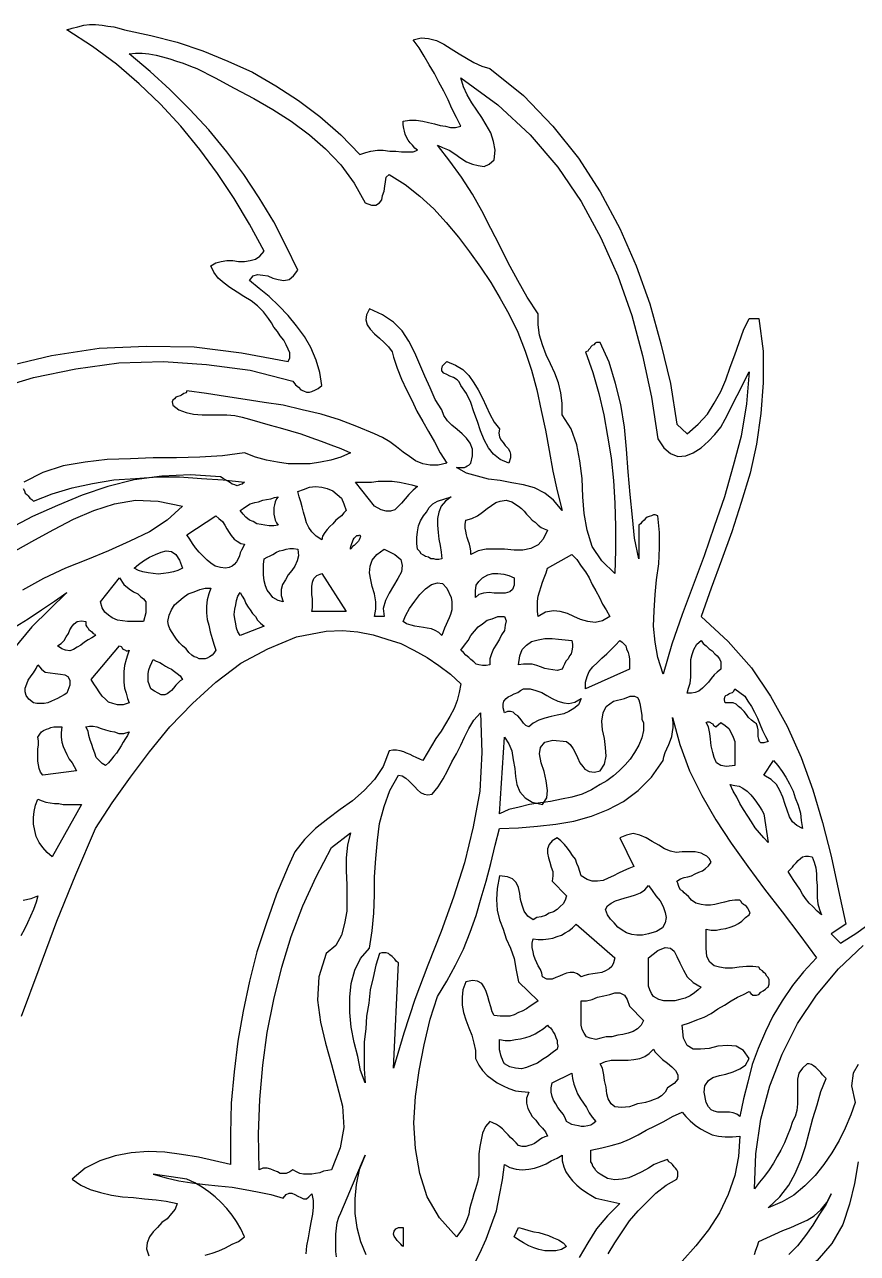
# Model space of a CAD drawing. Extents: x 0.03 to 6.97, y 0.03 to 8.18.
# Drawn here: x 2.935 to 4.075, y 6.497 to 8.178 of the extents above; entities that cross this region are included whole.
import ezdxf

# ---------------------------------------------------------------- set-up
doc = ezdxf.new("R2010")
doc.units = 0
doc.layers.add('1', color=7, linetype='Continuous')

msp = doc.modelspace()

# ---------------------------------------------------------------- linework, layer by layer
for points in [[(2.909, 7.71), (2.972, 7.725), (3.037, 7.735), (3.102, 7.738), (3.167, 7.737), (3.232, 7.729), (3.296, 7.717), (3.298, 7.722), (3.298, 7.729), (3.296, 7.734), (3.293, 7.74), (3.29, 7.746), (3.285, 7.752), (3.281, 7.758), (3.276, 7.764), (3.273, 7.77), (3.269, 7.776), (3.262, 7.785), (3.254, 7.793), (3.245, 7.8), (3.235, 7.806), (3.226, 7.812), (3.216, 7.818), (3.208, 7.824), (3.2, 7.831), (3.194, 7.839), (3.19, 7.848), (3.197, 7.852), (3.204, 7.854), (3.212, 7.855), (3.22, 7.855), (3.228, 7.854), (3.236, 7.854), (3.244, 7.855), (3.251, 7.857), (3.257, 7.861), (3.263, 7.868), (3.243, 7.905), (3.222, 7.94), (3.199, 7.974), (3.175, 8.007), (3.149, 8.039), (3.121, 8.069), (3.092, 8.097), (3.061, 8.124), (3.028, 8.148), (2.993, 8.171), (3, 8.173), (3.008, 8.175), (3.016, 8.177), (3.024, 8.178), (3.032, 8.178), (3.041, 8.177), (3.049, 8.176), (3.057, 8.175), (3.064, 8.173), (3.072, 8.171), (3.108, 8.163), (3.144, 8.154), (3.179, 8.142), (3.213, 8.128), (3.247, 8.113), (3.279, 8.094), (3.31, 8.074), (3.339, 8.052), (3.368, 8.027), (3.394, 8)], [(3.394, 8), (3.402, 8.003), (3.409, 8.005), (3.418, 8.006), (3.426, 8.006), (3.435, 8.005), (3.443, 8.005), (3.451, 8.004), (3.459, 8.004), (3.467, 8.004), (3.473, 8.006), (3.469, 8.009), (3.466, 8.013), (3.463, 8.016), (3.46, 8.02), (3.458, 8.024), (3.456, 8.028), (3.455, 8.032), (3.454, 8.036), (3.453, 8.041), (3.453, 8.046), (3.462, 8.047), (3.471, 8.047), (3.48, 8.046), (3.488, 8.044), (3.496, 8.042), (3.504, 8.04), (3.511, 8.039), (3.518, 8.037), (3.525, 8.037), (3.532, 8.039), (3.526, 8.051), (3.52, 8.063), (3.515, 8.075), (3.509, 8.087), (3.502, 8.099), (3.496, 8.111), (3.489, 8.123), (3.482, 8.135), (3.475, 8.146), (3.467, 8.157), (3.478, 8.16), (3.488, 8.159), (3.499, 8.156), (3.509, 8.151), (3.519, 8.145), (3.53, 8.138), (3.54, 8.132), (3.55, 8.126), (3.561, 8.121), (3.572, 8.118), (3.618, 8.081), (3.658, 8.039), (3.693, 7.995), (3.723, 7.949), (3.75, 7.899), (3.772, 7.848), (3.791, 7.796), (3.806, 7.741), (3.819, 7.687), (3.828, 7.631), (3.842, 7.618), (3.857, 7.631), (3.87, 7.645), (3.879, 7.66), (3.888, 7.676), (3.895, 7.692), (3.901, 7.709), (3.907, 7.726), (3.913, 7.743), (3.919, 7.76), (3.927, 7.776), (3.94, 7.776), (3.946, 7.731), (3.946, 7.688), (3.943, 7.646), (3.937, 7.604), (3.928, 7.564), (3.916, 7.524), (3.903, 7.484), (3.889, 7.445), (3.875, 7.407), (3.861, 7.368), (3.898, 7.334), (3.93, 7.298), (3.956, 7.259), (3.979, 7.218), (3.998, 7.175), (4.014, 7.131), (4.027, 7.086), (4.039, 7.04), (4.049, 6.993), (4.059, 6.947), (4.039, 6.934), (4.052, 6.921), (4.074, 6.935), (4.096, 6.951)], [(3.585, 7.625), (3.584, 7.619), (3.585, 7.614), (3.587, 7.61), (3.59, 7.606), (3.593, 7.602), (3.597, 7.598), (3.599, 7.594), (3.6, 7.59), (3.6, 7.585), (3.598, 7.578), (3.586, 7.583), (3.577, 7.59), (3.57, 7.599), (3.564, 7.61), (3.559, 7.622), (3.555, 7.635), (3.55, 7.648), (3.546, 7.661), (3.54, 7.673), (3.532, 7.684), (3.53, 7.689), (3.527, 7.692), (3.522, 7.695), (3.517, 7.697), (3.513, 7.699), (3.509, 7.701), (3.506, 7.704), (3.506, 7.707), (3.507, 7.711), (3.513, 7.717), (3.525, 7.712), (3.535, 7.706), (3.543, 7.698), (3.55, 7.688), (3.556, 7.678), (3.562, 7.667), (3.567, 7.656), (3.572, 7.645), (3.578, 7.634), (3.585, 7.625)], [(4.076, 6.622), (4.071, 6.592), (4.064, 6.564), (4.055, 6.536), (4.04, 6.51), (4.02, 6.487), (3.993, 6.467), (3.953, 6.434), (3.962, 6.428), (3.969, 6.426), (3.976, 6.426), (3.983, 6.429), (3.99, 6.433), (3.996, 6.437), (4.003, 6.442), (4.01, 6.445), (4.018, 6.447), (4.026, 6.447), (4.104, 6.491)], [(3.677, 6.506), (3.67, 6.502), (3.662, 6.5), (3.655, 6.5), (3.647, 6.5), (3.639, 6.502), (3.632, 6.504), (3.625, 6.507), (3.618, 6.511), (3.611, 6.515), (3.605, 6.519), (3.611, 6.532), (3.618, 6.53), (3.625, 6.528), (3.632, 6.526), (3.639, 6.525), (3.646, 6.523), (3.652, 6.521), (3.659, 6.518), (3.666, 6.515), (3.672, 6.511), (3.677, 6.506)]]:
    msp.add_lwpolyline(points)
at = {"layer": '1'}
for points in [[(2.891, 7.678), (2.947, 7.695), (3.005, 7.707), (3.064, 7.715), (3.125, 7.717), (3.184, 7.713), (3.244, 7.705), (3.302, 7.69), (3.306, 7.685), (3.31, 7.682), (3.313, 7.678), (3.317, 7.677), (3.321, 7.675), (3.325, 7.675), (3.328, 7.676), (3.333, 7.678), (3.337, 7.68), (3.342, 7.684), (3.339, 7.702), (3.334, 7.719), (3.327, 7.736), (3.318, 7.751), (3.307, 7.766), (3.296, 7.78), (3.283, 7.793), (3.27, 7.806), (3.256, 7.817), (3.243, 7.828), (3.248, 7.834), (3.254, 7.836), (3.261, 7.835), (3.268, 7.834), (3.275, 7.831), (3.282, 7.829), (3.29, 7.828), (3.297, 7.829), (3.303, 7.834), (3.309, 7.842), (3.293, 7.875), (3.276, 7.908), (3.256, 7.941), (3.235, 7.973), (3.212, 8.004), (3.187, 8.034), (3.161, 8.062), (3.134, 8.089), (3.107, 8.114), (3.078, 8.138), (3.087, 8.139), (3.096, 8.139), (3.105, 8.138), (3.115, 8.136), (3.124, 8.134), (3.134, 8.131), (3.143, 8.128), (3.152, 8.125), (3.162, 8.121), (3.171, 8.118), (3.196, 8.105), (3.222, 8.091), (3.249, 8.077), (3.275, 8.062), (3.3, 8.046), (3.325, 8.027), (3.347, 8.008), (3.368, 7.986), (3.386, 7.961), (3.401, 7.934)], [(3.802, 7.611), (3.81, 7.599), (3.819, 7.591), (3.829, 7.587), (3.84, 7.588), (3.85, 7.592), (3.861, 7.599), (3.871, 7.608), (3.88, 7.617), (3.888, 7.627), (3.894, 7.638), (3.927, 7.703), (3.923, 7.659), (3.916, 7.615), (3.905, 7.574), (3.893, 7.532), (3.879, 7.491), (3.865, 7.451), (3.85, 7.411), (3.835, 7.371), (3.821, 7.33), (3.809, 7.289), (3.802, 7.312), (3.798, 7.333), (3.796, 7.355), (3.797, 7.376), (3.798, 7.398), (3.8, 7.418), (3.803, 7.44), (3.804, 7.462), (3.804, 7.483), (3.802, 7.506), (3.798, 7.507), (3.796, 7.507), (3.793, 7.506), (3.79, 7.505), (3.787, 7.504), (3.785, 7.502), (3.783, 7.5), (3.78, 7.497), (3.778, 7.495), (3.776, 7.493), (3.776, 7.447), (3.77, 7.475), (3.767, 7.504), (3.764, 7.535), (3.761, 7.566), (3.759, 7.597), (3.756, 7.627), (3.751, 7.658), (3.744, 7.687), (3.735, 7.716), (3.723, 7.743), (3.72, 7.743), (3.718, 7.743), (3.716, 7.742), (3.714, 7.74), (3.712, 7.739), (3.71, 7.737), (3.709, 7.735), (3.707, 7.733), (3.706, 7.731), (3.703, 7.73), (3.713, 7.702), (3.721, 7.673), (3.728, 7.644), (3.733, 7.615), (3.738, 7.585), (3.741, 7.554), (3.743, 7.523), (3.744, 7.491), (3.744, 7.459), (3.743, 7.427), (3.725, 7.444), (3.712, 7.464), (3.705, 7.486), (3.701, 7.509), (3.699, 7.532), (3.698, 7.557), (3.695, 7.581), (3.691, 7.603), (3.683, 7.625), (3.671, 7.644), (3.671, 7.66), (3.669, 7.674), (3.666, 7.688), (3.661, 7.701), (3.655, 7.714), (3.649, 7.726), (3.644, 7.74), (3.64, 7.753), (3.638, 7.767), (3.638, 7.782), (3.623, 7.805), (3.61, 7.828), (3.597, 7.852), (3.585, 7.876), (3.573, 7.899), (3.561, 7.923), (3.548, 7.946), (3.533, 7.969), (3.517, 7.991), (3.5, 8.013), (3.507, 8.01), (3.516, 8.006), (3.524, 8.001), (3.532, 7.995), (3.54, 7.99), (3.548, 7.987), (3.556, 7.985), (3.564, 7.984), (3.571, 7.987), (3.578, 7.993), (3.579, 8.006), (3.577, 8.018), (3.573, 8.03), (3.567, 8.041), (3.561, 8.051), (3.554, 8.061), (3.547, 8.071), (3.541, 8.082), (3.536, 8.093), (3.532, 8.105), (3.583, 8.068), (3.627, 8.027), (3.665, 7.983), (3.697, 7.936), (3.724, 7.886), (3.747, 7.834), (3.766, 7.78), (3.781, 7.725), (3.793, 7.668), (3.802, 7.611)], [(3.401, 7.934), (3.41, 7.931), (3.416, 7.931), (3.421, 7.934), (3.424, 7.938), (3.425, 7.944), (3.427, 7.95), (3.428, 7.957), (3.429, 7.963), (3.43, 7.969), (3.434, 7.973), (3.456, 7.959), (3.476, 7.943), (3.495, 7.926), (3.512, 7.907), (3.529, 7.887), (3.544, 7.867), (3.559, 7.846), (3.573, 7.825), (3.586, 7.803), (3.598, 7.782), (3.61, 7.757), (3.62, 7.731), (3.629, 7.705), (3.636, 7.678), (3.642, 7.65), (3.648, 7.623), (3.653, 7.595), (3.658, 7.567), (3.664, 7.54), (3.671, 7.513), (3.659, 7.527), (3.647, 7.537), (3.633, 7.544), (3.618, 7.548), (3.602, 7.551), (3.586, 7.554), (3.57, 7.556), (3.555, 7.56), (3.54, 7.564), (3.526, 7.572), (3.529, 7.572), (3.532, 7.572), (3.534, 7.572), (3.537, 7.572), (3.539, 7.573), (3.541, 7.574), (3.543, 7.575), (3.544, 7.576), (3.546, 7.578), (3.548, 7.588), (3.548, 7.597), (3.545, 7.605), (3.54, 7.612), (3.534, 7.618), (3.527, 7.624), (3.52, 7.63), (3.514, 7.636), (3.509, 7.643), (3.506, 7.651), (3.497, 7.665), (3.49, 7.681), (3.483, 7.697), (3.476, 7.713), (3.469, 7.729), (3.461, 7.745), (3.452, 7.759), (3.44, 7.771), (3.425, 7.781), (3.407, 7.789), (3.403, 7.781), (3.402, 7.774), (3.404, 7.767), (3.408, 7.761), (3.414, 7.755), (3.421, 7.749), (3.427, 7.743), (3.433, 7.737), (3.438, 7.73), (3.44, 7.723), (3.445, 7.708), (3.451, 7.693), (3.458, 7.678), (3.465, 7.664), (3.472, 7.649), (3.48, 7.635), (3.488, 7.621), (3.496, 7.607), (3.504, 7.592), (3.513, 7.578), (3.501, 7.575), (3.49, 7.575), (3.48, 7.577), (3.47, 7.581), (3.462, 7.587), (3.453, 7.593), (3.444, 7.6), (3.435, 7.607), (3.425, 7.613), (3.414, 7.618), (3.39, 7.628), (3.366, 7.637), (3.341, 7.645), (3.315, 7.651), (3.289, 7.657), (3.263, 7.661), (3.237, 7.665), (3.21, 7.669), (3.184, 7.673), (3.157, 7.677), (3.156, 7.674), (3.153, 7.673), (3.15, 7.671), (3.148, 7.67), (3.145, 7.669), (3.142, 7.668), (3.14, 7.666), (3.138, 7.664), (3.137, 7.662), (3.138, 7.657), (3.146, 7.651), (3.156, 7.647), (3.166, 7.645), (3.178, 7.644), (3.189, 7.644), (3.2, 7.644), (3.212, 7.644), (3.223, 7.643), (3.233, 7.641), (3.243, 7.638), (3.257, 7.634), (3.271, 7.63), (3.285, 7.626), (3.299, 7.622), (3.313, 7.618), (3.327, 7.613), (3.341, 7.608), (3.354, 7.603), (3.368, 7.598), (3.381, 7.592), (3.368, 7.586), (3.354, 7.582), (3.34, 7.579), (3.326, 7.577), (3.311, 7.577), (3.296, 7.577), (3.281, 7.579), (3.266, 7.582), (3.251, 7.586), (3.236, 7.592), (3.206, 7.588), (3.175, 7.586), (3.143, 7.585), (3.111, 7.585), (3.08, 7.584), (3.048, 7.583), (3.018, 7.579), (2.988, 7.574), (2.96, 7.565), (2.934, 7.552)], [(2.933, 7.543), (2.935, 7.54), (2.936, 7.537), (2.938, 7.535), (2.94, 7.533), (2.942, 7.53), (2.945, 7.528), (2.947, 7.526), (2.973, 7.536), (3, 7.544), (3.028, 7.55), (3.057, 7.555), (3.087, 7.557), (3.117, 7.559), (3.147, 7.559), (3.177, 7.557), (3.207, 7.555), (3.236, 7.552), (3.233, 7.549), (3.229, 7.548), (3.226, 7.547), (3.223, 7.548), (3.219, 7.549), (3.217, 7.551), (3.213, 7.553), (3.21, 7.555), (3.207, 7.557), (3.203, 7.559), (3.162, 7.562), (3.123, 7.56), (3.085, 7.555), (3.049, 7.546), (3.014, 7.534), (2.98, 7.52), (2.946, 7.505), (2.914, 7.488)], [(3.473, 7.546), (3.467, 7.541), (3.461, 7.535), (3.456, 7.529), (3.451, 7.523), (3.446, 7.518), (3.442, 7.514), (3.436, 7.512), (3.43, 7.512), (3.423, 7.514), (3.414, 7.519), (3.388, 7.552), (3.394, 7.552), (3.402, 7.552), (3.41, 7.552), (3.419, 7.553), (3.429, 7.553), (3.438, 7.553), (3.448, 7.552), (3.457, 7.55), (3.465, 7.548), (3.473, 7.546)], [(3.375, 7.513), (3.372, 7.51), (3.369, 7.506), (3.365, 7.503), (3.361, 7.5), (3.357, 7.495), (3.353, 7.491), (3.349, 7.487), (3.346, 7.483), (3.343, 7.478), (3.342, 7.473), (3.334, 7.478), (3.328, 7.484), (3.324, 7.49), (3.321, 7.496), (3.319, 7.503), (3.317, 7.511), (3.315, 7.518), (3.313, 7.525), (3.311, 7.532), (3.309, 7.539), (3.317, 7.542), (3.325, 7.545), (3.333, 7.546), (3.342, 7.545), (3.349, 7.543), (3.357, 7.54), (3.363, 7.535), (3.369, 7.53), (3.372, 7.522), (3.375, 7.513)], [(2.922, 7.458), (2.949, 7.473), (2.975, 7.487), (3.002, 7.501), (3.03, 7.513), (3.058, 7.522), (3.087, 7.527), (3.118, 7.526), (3.151, 7.519), (3.13, 7.5), (3.106, 7.484), (3.079, 7.471), (3.05, 7.458), (3.021, 7.446), (2.991, 7.434), (2.961, 7.42), (2.932, 7.404)], [(3.282, 7.532), (3.28, 7.529), (3.278, 7.525), (3.277, 7.521), (3.276, 7.517), (3.276, 7.513), (3.276, 7.508), (3.277, 7.504), (3.278, 7.5), (3.28, 7.496), (3.282, 7.493), (3.276, 7.492), (3.27, 7.492), (3.264, 7.493), (3.259, 7.494), (3.253, 7.495), (3.248, 7.498), (3.243, 7.5), (3.238, 7.504), (3.234, 7.508), (3.23, 7.513), (3.234, 7.516), (3.239, 7.519), (3.244, 7.522), (3.25, 7.524), (3.255, 7.525), (3.261, 7.527), (3.266, 7.528), (3.272, 7.529), (3.277, 7.531), (3.282, 7.532)], [(3.506, 7.447), (3.502, 7.446), (3.498, 7.446), (3.495, 7.447), (3.491, 7.447), (3.488, 7.449), (3.484, 7.45), (3.481, 7.452), (3.478, 7.454), (3.476, 7.457), (3.473, 7.46), (3.472, 7.468), (3.472, 7.476), (3.473, 7.484), (3.474, 7.492), (3.477, 7.499), (3.481, 7.506), (3.485, 7.511), (3.489, 7.517), (3.494, 7.522), (3.5, 7.526), (3.519, 7.532), (3.511, 7.526), (3.505, 7.519), (3.502, 7.511), (3.5, 7.502), (3.5, 7.493), (3.501, 7.483), (3.502, 7.474), (3.504, 7.465), (3.505, 7.456), (3.506, 7.447)], [(3.651, 7.486), (3.645, 7.474), (3.638, 7.466), (3.628, 7.461), (3.617, 7.459), (3.605, 7.459), (3.592, 7.46), (3.58, 7.46), (3.567, 7.46), (3.556, 7.458), (3.546, 7.453), (3.546, 7.458), (3.545, 7.463), (3.544, 7.467), (3.542, 7.472), (3.541, 7.476), (3.54, 7.48), (3.539, 7.485), (3.538, 7.489), (3.538, 7.494), (3.539, 7.5), (3.547, 7.502), (3.555, 7.506), (3.562, 7.511), (3.568, 7.516), (3.574, 7.52), (3.58, 7.524), (3.586, 7.526), (3.594, 7.527), (3.602, 7.525), (3.611, 7.519), (3.615, 7.516), (3.619, 7.512), (3.622, 7.508), (3.626, 7.504), (3.63, 7.5), (3.634, 7.497), (3.638, 7.493), (3.642, 7.49), (3.646, 7.488), (3.651, 7.486)], [(3.236, 7.467), (3.234, 7.463), (3.232, 7.459), (3.23, 7.455), (3.229, 7.451), (3.227, 7.446), (3.225, 7.443), (3.222, 7.439), (3.219, 7.437), (3.215, 7.435), (3.21, 7.434), (3.203, 7.435), (3.196, 7.437), (3.19, 7.441), (3.185, 7.445), (3.179, 7.451), (3.174, 7.456), (3.169, 7.462), (3.165, 7.468), (3.161, 7.474), (3.157, 7.48), (3.197, 7.506), (3.201, 7.502), (3.206, 7.498), (3.209, 7.493), (3.212, 7.488), (3.215, 7.483), (3.218, 7.479), (3.222, 7.474), (3.226, 7.471), (3.231, 7.468), (3.236, 7.467)], [(3.394, 7.48), (3.395, 7.477), (3.394, 7.475), (3.393, 7.473), (3.392, 7.471), (3.39, 7.469), (3.388, 7.467), (3.386, 7.465), (3.384, 7.464), (3.383, 7.462), (3.381, 7.46), (3.381, 7.462), (3.382, 7.465), (3.383, 7.468), (3.384, 7.47), (3.385, 7.473), (3.386, 7.475), (3.388, 7.477), (3.39, 7.479), (3.392, 7.479), (3.394, 7.48)], [(3.151, 7.434), (3.145, 7.431), (3.139, 7.429), (3.132, 7.428), (3.125, 7.427), (3.118, 7.426), (3.111, 7.427), (3.104, 7.428), (3.097, 7.429), (3.091, 7.431), (3.085, 7.434), (3.091, 7.439), (3.098, 7.444), (3.106, 7.449), (3.114, 7.453), (3.122, 7.456), (3.129, 7.458), (3.136, 7.457), (3.142, 7.453), (3.147, 7.445), (3.151, 7.434)], [(3.309, 7.46), (3.31, 7.451), (3.308, 7.444), (3.305, 7.437), (3.301, 7.431), (3.296, 7.425), (3.292, 7.418), (3.288, 7.412), (3.286, 7.405), (3.286, 7.397), (3.289, 7.388), (3.282, 7.39), (3.275, 7.394), (3.271, 7.399), (3.267, 7.404), (3.265, 7.41), (3.263, 7.417), (3.262, 7.425), (3.262, 7.432), (3.262, 7.439), (3.263, 7.447), (3.267, 7.449), (3.271, 7.451), (3.275, 7.453), (3.28, 7.456), (3.284, 7.458), (3.289, 7.459), (3.293, 7.46), (3.298, 7.461), (3.303, 7.461), (3.309, 7.46)], [(3.427, 7.368), (3.414, 7.368), (3.416, 7.378), (3.416, 7.388), (3.414, 7.399), (3.411, 7.409), (3.409, 7.418), (3.407, 7.428), (3.408, 7.437), (3.411, 7.445), (3.417, 7.453), (3.427, 7.46), (3.442, 7.453), (3.45, 7.446), (3.452, 7.438), (3.451, 7.429), (3.446, 7.42), (3.44, 7.41), (3.434, 7.4), (3.429, 7.39), (3.426, 7.379), (3.427, 7.368)], [(3.736, 7.368), (3.726, 7.362), (3.716, 7.36), (3.706, 7.361), (3.696, 7.364), (3.687, 7.368), (3.678, 7.372), (3.668, 7.375), (3.659, 7.376), (3.648, 7.374), (3.638, 7.368), (3.637, 7.375), (3.637, 7.383), (3.637, 7.389), (3.638, 7.396), (3.64, 7.402), (3.642, 7.409), (3.644, 7.415), (3.646, 7.421), (3.649, 7.428), (3.651, 7.434), (3.684, 7.453), (3.691, 7.446), (3.697, 7.437), (3.703, 7.429), (3.708, 7.421), (3.712, 7.412), (3.717, 7.403), (3.722, 7.394), (3.726, 7.385), (3.731, 7.377), (3.736, 7.368)], [(3.098, 7.361), (3.091, 7.361), (3.083, 7.361), (3.076, 7.361), (3.069, 7.362), (3.062, 7.363), (3.055, 7.366), (3.05, 7.37), (3.045, 7.374), (3.041, 7.38), (3.039, 7.388), (3.065, 7.421), (3.071, 7.412), (3.078, 7.406), (3.084, 7.402), (3.09, 7.399), (3.094, 7.395), (3.098, 7.392), (3.101, 7.388), (3.101, 7.381), (3.101, 7.373), (3.098, 7.361)], [(3.328, 7.375), (3.329, 7.38), (3.329, 7.386), (3.329, 7.392), (3.328, 7.398), (3.328, 7.404), (3.328, 7.409), (3.329, 7.415), (3.331, 7.42), (3.335, 7.424), (3.342, 7.427), (3.375, 7.375), (3.328, 7.375)], [(3.605, 7.421), (3.605, 7.411), (3.603, 7.405), (3.599, 7.402), (3.593, 7.4), (3.586, 7.4), (3.578, 7.4), (3.571, 7.401), (3.563, 7.4), (3.557, 7.398), (3.552, 7.394), (3.552, 7.403), (3.553, 7.411), (3.557, 7.416), (3.562, 7.421), (3.569, 7.425), (3.576, 7.427), (3.583, 7.427), (3.591, 7.426), (3.598, 7.424), (3.605, 7.421)], [(2.922, 7.354), (2.94, 7.365), (2.958, 7.377), (2.976, 7.389), (2.993, 7.401), (2.945, 7.354), (2.904, 7.304)], [(3.19, 7.407), (3.187, 7.399), (3.185, 7.391), (3.184, 7.382), (3.184, 7.373), (3.185, 7.364), (3.187, 7.356), (3.189, 7.347), (3.192, 7.338), (3.194, 7.33), (3.197, 7.322), (3.194, 7.318), (3.192, 7.315), (3.188, 7.313), (3.185, 7.311), (3.182, 7.31), (3.178, 7.31), (3.174, 7.31), (3.171, 7.312), (3.167, 7.313), (3.164, 7.315), (3.16, 7.319), (3.156, 7.324), (3.151, 7.328), (3.147, 7.332), (3.143, 7.337), (3.14, 7.341), (3.137, 7.346), (3.134, 7.351), (3.132, 7.356), (3.131, 7.361), (3.133, 7.37), (3.136, 7.377), (3.14, 7.384), (3.146, 7.389), (3.152, 7.394), (3.159, 7.399), (3.167, 7.402), (3.175, 7.405), (3.182, 7.407), (3.19, 7.407)], [(3.263, 7.355), (3.23, 7.342), (3.227, 7.347), (3.225, 7.352), (3.224, 7.358), (3.223, 7.365), (3.222, 7.371), (3.223, 7.378), (3.224, 7.384), (3.225, 7.39), (3.227, 7.396), (3.23, 7.401), (3.233, 7.396), (3.236, 7.391), (3.238, 7.386), (3.241, 7.381), (3.244, 7.377), (3.247, 7.372), (3.251, 7.368), (3.254, 7.363), (3.258, 7.359), (3.263, 7.355)], [(3.519, 7.394), (3.52, 7.388), (3.52, 7.382), (3.52, 7.377), (3.518, 7.371), (3.516, 7.366), (3.514, 7.361), (3.512, 7.357), (3.51, 7.352), (3.508, 7.347), (3.506, 7.342), (3.502, 7.346), (3.497, 7.349), (3.492, 7.351), (3.486, 7.352), (3.481, 7.353), (3.475, 7.354), (3.469, 7.355), (3.464, 7.356), (3.458, 7.358), (3.453, 7.361), (3.457, 7.37), (3.462, 7.379), (3.469, 7.389), (3.476, 7.398), (3.484, 7.406), (3.492, 7.412), (3.5, 7.414), (3.507, 7.413), (3.513, 7.407), (3.519, 7.394)], [(3.572, 7.302), (3.567, 7.301), (3.562, 7.301), (3.557, 7.302), (3.553, 7.303), (3.55, 7.306), (3.546, 7.309), (3.543, 7.312), (3.539, 7.315), (3.536, 7.319), (3.532, 7.322), (3.537, 7.329), (3.542, 7.335), (3.546, 7.342), (3.551, 7.348), (3.556, 7.354), (3.562, 7.358), (3.568, 7.363), (3.575, 7.365), (3.583, 7.368), (3.592, 7.368), (3.594, 7.362), (3.593, 7.356), (3.592, 7.349), (3.588, 7.343), (3.585, 7.337), (3.581, 7.33), (3.577, 7.324), (3.574, 7.317), (3.572, 7.31), (3.572, 7.302)], [(2.931, 6.821), (2.955, 6.886), (2.979, 6.951), (3.005, 7.015), (3.032, 7.078), (3.055, 7.113), (3.08, 7.148), (3.106, 7.183), (3.134, 7.217), (3.165, 7.249), (3.197, 7.278), (3.231, 7.304), (3.268, 7.324), (3.307, 7.34), (3.348, 7.348), (3.37, 7.349), (3.391, 7.347), (3.412, 7.343), (3.431, 7.337), (3.45, 7.331), (3.468, 7.322), (3.486, 7.312), (3.502, 7.301), (3.518, 7.289), (3.532, 7.276)], [(3.019, 7.361), (3.019, 7.358), (3.019, 7.356), (3.02, 7.354), (3.022, 7.352), (3.023, 7.35), (3.025, 7.349), (3.027, 7.347), (3.029, 7.345), (3.031, 7.344), (3.032, 7.342), (3.027, 7.339), (3.022, 7.336), (3.017, 7.333), (3.012, 7.329), (3.007, 7.326), (3.002, 7.323), (2.997, 7.321), (2.991, 7.322), (2.986, 7.324), (2.98, 7.328), (2.985, 7.331), (2.989, 7.335), (2.992, 7.34), (2.995, 7.345), (2.997, 7.35), (3, 7.355), (3.003, 7.358), (3.007, 7.361), (3.013, 7.362), (3.019, 7.361)], [(3.684, 7.335), (3.685, 7.33), (3.685, 7.326), (3.684, 7.321), (3.683, 7.317), (3.681, 7.314), (3.679, 7.31), (3.676, 7.307), (3.674, 7.303), (3.672, 7.299), (3.671, 7.296), (3.664, 7.294), (3.658, 7.295), (3.652, 7.296), (3.647, 7.297), (3.641, 7.299), (3.636, 7.301), (3.63, 7.303), (3.624, 7.303), (3.618, 7.303), (3.611, 7.302), (3.613, 7.314), (3.616, 7.323), (3.622, 7.329), (3.629, 7.334), (3.638, 7.336), (3.647, 7.338), (3.657, 7.338), (3.666, 7.337), (3.675, 7.336), (3.684, 7.335)], [(3.763, 7.296), (3.703, 7.269), (3.703, 7.278), (3.705, 7.286), (3.708, 7.293), (3.713, 7.299), (3.719, 7.305), (3.725, 7.311), (3.732, 7.317), (3.738, 7.323), (3.744, 7.329), (3.75, 7.335), (3.753, 7.333), (3.755, 7.331), (3.758, 7.328), (3.759, 7.324), (3.761, 7.319), (3.762, 7.315), (3.763, 7.31), (3.763, 7.305), (3.763, 7.3), (3.763, 7.296)], [(3.888, 7.296), (3.883, 7.292), (3.879, 7.288), (3.875, 7.283), (3.871, 7.278), (3.867, 7.274), (3.863, 7.27), (3.858, 7.266), (3.853, 7.264), (3.848, 7.263), (3.842, 7.263), (3.844, 7.27), (3.846, 7.277), (3.847, 7.285), (3.847, 7.293), (3.847, 7.3), (3.847, 7.309), (3.849, 7.316), (3.851, 7.323), (3.855, 7.33), (3.861, 7.335), (3.864, 7.331), (3.868, 7.328), (3.872, 7.324), (3.876, 7.321), (3.88, 7.317), (3.883, 7.314), (3.886, 7.31), (3.888, 7.306), (3.888, 7.301), (3.888, 7.296)], [(3.078, 7.322), (3.076, 7.315), (3.074, 7.309), (3.072, 7.301), (3.071, 7.293), (3.071, 7.286), (3.071, 7.278), (3.072, 7.27), (3.074, 7.263), (3.076, 7.256), (3.078, 7.25), (3.07, 7.247), (3.062, 7.247), (3.056, 7.249), (3.05, 7.251), (3.046, 7.255), (3.041, 7.259), (3.037, 7.265), (3.034, 7.27), (3.03, 7.276), (3.026, 7.282), (3.065, 7.328), (3.067, 7.327), (3.068, 7.326), (3.069, 7.324), (3.071, 7.323), (3.073, 7.322), (3.074, 7.321), (3.076, 7.321), (3.078, 7.322)], [(2.993, 7.263), (2.989, 7.261), (2.984, 7.258), (2.98, 7.256), (2.976, 7.254), (2.972, 7.252), (2.967, 7.25), (2.962, 7.249), (2.958, 7.249), (2.952, 7.249), (2.947, 7.25), (2.941, 7.255), (2.937, 7.26), (2.936, 7.265), (2.936, 7.27), (2.938, 7.276), (2.94, 7.281), (2.944, 7.287), (2.947, 7.291), (2.951, 7.297), (2.953, 7.302), (2.958, 7.296), (2.963, 7.292), (2.97, 7.291), (2.977, 7.29), (2.984, 7.289), (2.99, 7.288), (2.994, 7.286), (2.997, 7.281), (2.997, 7.274), (2.993, 7.263)], [(3.151, 7.282), (3.148, 7.28), (3.145, 7.277), (3.142, 7.274), (3.139, 7.27), (3.136, 7.267), (3.134, 7.265), (3.13, 7.262), (3.127, 7.261), (3.122, 7.261), (3.118, 7.263), (3.113, 7.266), (3.108, 7.269), (3.106, 7.274), (3.104, 7.279), (3.104, 7.284), (3.104, 7.29), (3.105, 7.295), (3.107, 7.3), (3.109, 7.305), (3.111, 7.309), (3.115, 7.307), (3.12, 7.305), (3.124, 7.303), (3.128, 7.3), (3.132, 7.298), (3.136, 7.296), (3.14, 7.293), (3.144, 7.29), (3.148, 7.287), (3.151, 7.282)], [(3.532, 7.276), (3.53, 7.264), (3.527, 7.253), (3.523, 7.242), (3.517, 7.231), (3.511, 7.221), (3.505, 7.211), (3.498, 7.201), (3.492, 7.191), (3.486, 7.181), (3.48, 7.171), (3.476, 7.173), (3.471, 7.175), (3.467, 7.177), (3.463, 7.179), (3.458, 7.181), (3.454, 7.183), (3.449, 7.184), (3.444, 7.185), (3.439, 7.185), (3.434, 7.184), (3.426, 7.163), (3.414, 7.145), (3.4, 7.13), (3.384, 7.116), (3.367, 7.104), (3.35, 7.091), (3.333, 7.078), (3.318, 7.063), (3.305, 7.046), (3.296, 7.026), (3.28, 6.988), (3.266, 6.949), (3.253, 6.909), (3.243, 6.869), (3.234, 6.828), (3.227, 6.787), (3.222, 6.745), (3.218, 6.702), (3.217, 6.66), (3.217, 6.618), (3.195, 6.623), (3.173, 6.628), (3.15, 6.632), (3.127, 6.635), (3.104, 6.636), (3.081, 6.634), (3.059, 6.63), (3.038, 6.623), (3.018, 6.613), (3, 6.598), (3.012, 6.59), (3.025, 6.584), (3.039, 6.58), (3.054, 6.576), (3.069, 6.574), (3.084, 6.573), (3.099, 6.571), (3.115, 6.57), (3.129, 6.568), (3.144, 6.565), (3.141, 6.557), (3.136, 6.551), (3.13, 6.544), (3.123, 6.539), (3.117, 6.532), (3.111, 6.526), (3.106, 6.519), (3.103, 6.511), (3.102, 6.503), (3.105, 6.493)], [(3.697, 7.256), (3.693, 7.247), (3.687, 7.242), (3.68, 7.238), (3.673, 7.235), (3.664, 7.233), (3.656, 7.231), (3.647, 7.229), (3.639, 7.226), (3.631, 7.222), (3.625, 7.217), (3.621, 7.219), (3.618, 7.222), (3.616, 7.225), (3.613, 7.229), (3.61, 7.232), (3.607, 7.234), (3.604, 7.237), (3.6, 7.238), (3.596, 7.238), (3.592, 7.236), (3.59, 7.243), (3.59, 7.248), (3.591, 7.252), (3.594, 7.256), (3.597, 7.258), (3.601, 7.26), (3.605, 7.262), (3.61, 7.264), (3.614, 7.267), (3.618, 7.269), (3.627, 7.269), (3.635, 7.267), (3.643, 7.264), (3.65, 7.26), (3.657, 7.256), (3.665, 7.252), (3.673, 7.25), (3.68, 7.249), (3.688, 7.251), (3.697, 7.256)], [(3.953, 7.197), (3.947, 7.195), (3.943, 7.195), (3.941, 7.197), (3.94, 7.2), (3.939, 7.204), (3.939, 7.208), (3.939, 7.213), (3.938, 7.217), (3.937, 7.221), (3.934, 7.223), (3.93, 7.226), (3.926, 7.23), (3.923, 7.234), (3.92, 7.238), (3.916, 7.242), (3.912, 7.245), (3.909, 7.248), (3.905, 7.25), (3.9, 7.25), (3.894, 7.25), (3.893, 7.254), (3.893, 7.256), (3.894, 7.259), (3.895, 7.26), (3.897, 7.261), (3.899, 7.262), (3.901, 7.263), (3.904, 7.264), (3.906, 7.266), (3.907, 7.269), (3.914, 7.264), (3.921, 7.259), (3.925, 7.252), (3.93, 7.245), (3.934, 7.237), (3.938, 7.229), (3.942, 7.22), (3.945, 7.212), (3.949, 7.204), (3.953, 7.197)], [(3.782, 7.223), (3.782, 7.212), (3.78, 7.202), (3.776, 7.192), (3.77, 7.182), (3.764, 7.173), (3.757, 7.165), (3.749, 7.157), (3.741, 7.15), (3.732, 7.143), (3.723, 7.138), (3.711, 7.131), (3.698, 7.125), (3.684, 7.121), (3.67, 7.118), (3.655, 7.115), (3.641, 7.113), (3.626, 7.111), (3.612, 7.107), (3.598, 7.104), (3.585, 7.098), (3.592, 7.203), (3.598, 7.194), (3.602, 7.184), (3.604, 7.172), (3.606, 7.16), (3.607, 7.149), (3.609, 7.138), (3.613, 7.128), (3.62, 7.12), (3.63, 7.114), (3.644, 7.111), (3.65, 7.12), (3.651, 7.13), (3.649, 7.143), (3.646, 7.156), (3.642, 7.168), (3.64, 7.18), (3.641, 7.189), (3.647, 7.196), (3.658, 7.199), (3.677, 7.197), (3.682, 7.193), (3.686, 7.187), (3.689, 7.181), (3.692, 7.175), (3.695, 7.168), (3.699, 7.163), (3.702, 7.159), (3.708, 7.156), (3.715, 7.155), (3.723, 7.157), (3.729, 7.166), (3.731, 7.177), (3.73, 7.189), (3.729, 7.201), (3.726, 7.213), (3.725, 7.225), (3.727, 7.236), (3.731, 7.245), (3.741, 7.252), (3.756, 7.256), (3.764, 7.259), (3.77, 7.259), (3.774, 7.257), (3.776, 7.254), (3.777, 7.249), (3.778, 7.244), (3.779, 7.238), (3.78, 7.233), (3.78, 7.227), (3.782, 7.223)], [(3.44, 6.75), (3.447, 6.894), (3.444, 6.896), (3.442, 6.899), (3.44, 6.901), (3.438, 6.903), (3.435, 6.905), (3.433, 6.907), (3.43, 6.908), (3.427, 6.908), (3.424, 6.908), (3.421, 6.907), (3.416, 6.891), (3.412, 6.874), (3.408, 6.857), (3.406, 6.839), (3.403, 6.821), (3.402, 6.804), (3.4, 6.786), (3.4, 6.767), (3.4, 6.749), (3.401, 6.73), (3.395, 6.747), (3.391, 6.766), (3.386, 6.785), (3.382, 6.806), (3.38, 6.826), (3.38, 6.847), (3.382, 6.866), (3.387, 6.884), (3.395, 6.9), (3.407, 6.914), (3.411, 6.938), (3.413, 6.962), (3.414, 6.987), (3.414, 7.012), (3.416, 7.037), (3.418, 7.062), (3.421, 7.085), (3.427, 7.108), (3.435, 7.13), (3.447, 7.151), (3.452, 7.15), (3.457, 7.147), (3.461, 7.143), (3.465, 7.139), (3.469, 7.135), (3.473, 7.131), (3.477, 7.127), (3.482, 7.125), (3.487, 7.124), (3.493, 7.125), (3.501, 7.135), (3.508, 7.146), (3.514, 7.157), (3.52, 7.169), (3.526, 7.18), (3.532, 7.192), (3.537, 7.203), (3.543, 7.215), (3.55, 7.226), (3.559, 7.236), (3.561, 7.182), (3.558, 7.129), (3.549, 7.08), (3.537, 7.031), (3.522, 6.984), (3.505, 6.937), (3.487, 6.891), (3.469, 6.844), (3.454, 6.798), (3.44, 6.75)], [(3.006, 7.157), (2.96, 7.151), (2.957, 7.155), (2.955, 7.16), (2.954, 7.165), (2.953, 7.17), (2.953, 7.175), (2.953, 7.181), (2.953, 7.187), (2.954, 7.192), (2.954, 7.198), (2.953, 7.203), (2.956, 7.207), (2.958, 7.21), (2.961, 7.212), (2.965, 7.214), (2.968, 7.215), (2.971, 7.216), (2.975, 7.217), (2.979, 7.217), (2.982, 7.217), (2.986, 7.217), (2.985, 7.209), (2.985, 7.203), (2.986, 7.196), (2.988, 7.19), (2.99, 7.185), (2.993, 7.179), (2.996, 7.173), (3, 7.168), (3.003, 7.163), (3.006, 7.157)], [(3.078, 7.21), (3.076, 7.205), (3.073, 7.201), (3.07, 7.196), (3.067, 7.191), (3.064, 7.186), (3.061, 7.181), (3.057, 7.177), (3.054, 7.173), (3.05, 7.168), (3.046, 7.164), (3.041, 7.167), (3.037, 7.171), (3.033, 7.175), (3.031, 7.181), (3.029, 7.187), (3.027, 7.193), (3.025, 7.199), (3.023, 7.205), (3.022, 7.211), (3.019, 7.217), (3.024, 7.218), (3.029, 7.218), (3.034, 7.217), (3.04, 7.215), (3.046, 7.213), (3.052, 7.211), (3.058, 7.21), (3.064, 7.208), (3.071, 7.208), (3.078, 7.21)], [(4.019, 6.901), (4.001, 6.882), (3.986, 6.863), (3.972, 6.842), (3.959, 6.821), (3.949, 6.8), (3.939, 6.777), (3.931, 6.755), (3.925, 6.731), (3.919, 6.708), (3.914, 6.684), (3.91, 6.687), (3.905, 6.689), (3.9, 6.69), (3.895, 6.69), (3.89, 6.69), (3.884, 6.69), (3.879, 6.691), (3.875, 6.693), (3.871, 6.697), (3.868, 6.703), (3.865, 6.717), (3.866, 6.726), (3.871, 6.733), (3.877, 6.737), (3.886, 6.74), (3.895, 6.742), (3.905, 6.745), (3.914, 6.749), (3.922, 6.754), (3.927, 6.763), (3.919, 6.774), (3.909, 6.78), (3.897, 6.781), (3.884, 6.78), (3.872, 6.777), (3.86, 6.776), (3.85, 6.776), (3.842, 6.781), (3.837, 6.791), (3.835, 6.809), (3.845, 6.812), (3.855, 6.816), (3.865, 6.82), (3.875, 6.825), (3.884, 6.831), (3.893, 6.836), (3.902, 6.842), (3.911, 6.847), (3.919, 6.851), (3.927, 6.855), (3.929, 6.852), (3.932, 6.85), (3.935, 6.85), (3.937, 6.85), (3.94, 6.851), (3.943, 6.854), (3.946, 6.856), (3.949, 6.858), (3.951, 6.86), (3.953, 6.861), (3.954, 6.865), (3.954, 6.868), (3.954, 6.871), (3.953, 6.874), (3.951, 6.876), (3.949, 6.879), (3.947, 6.881), (3.945, 6.883), (3.942, 6.885), (3.94, 6.888), (3.932, 6.889), (3.923, 6.889), (3.913, 6.888), (3.904, 6.887), (3.894, 6.887), (3.886, 6.888), (3.879, 6.89), (3.873, 6.895), (3.869, 6.903), (3.868, 6.914), (3.868, 6.94), (3.875, 6.939), (3.882, 6.939), (3.888, 6.94), (3.895, 6.941), (3.901, 6.943), (3.907, 6.945), (3.912, 6.948), (3.917, 6.951), (3.922, 6.956), (3.927, 6.96), (3.928, 6.963), (3.927, 6.965), (3.926, 6.967), (3.925, 6.969), (3.923, 6.971), (3.921, 6.973), (3.919, 6.974), (3.917, 6.976), (3.916, 6.978), (3.914, 6.98), (3.907, 6.98), (3.9, 6.979), (3.893, 6.977), (3.887, 6.976), (3.88, 6.974), (3.874, 6.973), (3.867, 6.973), (3.861, 6.974), (3.854, 6.976), (3.848, 6.98), (3.846, 6.982), (3.844, 6.985), (3.841, 6.987), (3.838, 6.99), (3.836, 6.992), (3.833, 6.994), (3.831, 6.997), (3.83, 7), (3.829, 7.003), (3.828, 7.006), (3.833, 7.009), (3.838, 7.011), (3.843, 7.012), (3.848, 7.013), (3.853, 7.016), (3.858, 7.018), (3.863, 7.02), (3.867, 7.023), (3.871, 7.027), (3.875, 7.032), (3.872, 7.037), (3.869, 7.04), (3.865, 7.042), (3.861, 7.044), (3.857, 7.045), (3.853, 7.046), (3.849, 7.046), (3.844, 7.046), (3.84, 7.046), (3.835, 7.046), (3.827, 7.045), (3.819, 7.047), (3.811, 7.05), (3.803, 7.055), (3.794, 7.06), (3.786, 7.065), (3.777, 7.069), (3.768, 7.071), (3.759, 7.069), (3.75, 7.065), (3.769, 7.026), (3.762, 7.023), (3.755, 7.02), (3.748, 7.017), (3.741, 7.013), (3.734, 7.01), (3.727, 7.007), (3.719, 7.006), (3.712, 7.006), (3.705, 7.008), (3.697, 7.013), (3.695, 7.019), (3.693, 7.025), (3.691, 7.03), (3.689, 7.036), (3.685, 7.041), (3.682, 7.046), (3.678, 7.051), (3.674, 7.056), (3.669, 7.061), (3.664, 7.065), (3.657, 7.061), (3.653, 7.056), (3.651, 7.05), (3.651, 7.044), (3.652, 7.038), (3.654, 7.032), (3.656, 7.025), (3.658, 7.019), (3.658, 7.013), (3.657, 7.006), (3.677, 6.986), (3.675, 6.98), (3.672, 6.975), (3.668, 6.971), (3.664, 6.967), (3.659, 6.964), (3.653, 6.962), (3.648, 6.959), (3.642, 6.957), (3.636, 6.956), (3.631, 6.953), (3.624, 6.958), (3.619, 6.965), (3.616, 6.973), (3.614, 6.981), (3.613, 6.989), (3.611, 6.997), (3.608, 7.004), (3.603, 7.009), (3.596, 7.012), (3.585, 7.013), (3.582, 6.996), (3.581, 6.981), (3.582, 6.966), (3.585, 6.953), (3.59, 6.94), (3.594, 6.927), (3.6, 6.914), (3.605, 6.9), (3.608, 6.884), (3.611, 6.868), (3.638, 6.842), (3.632, 6.838), (3.627, 6.835), (3.622, 6.831), (3.616, 6.828), (3.611, 6.826), (3.605, 6.823), (3.599, 6.821), (3.592, 6.821), (3.586, 6.821), (3.578, 6.822), (3.575, 6.827), (3.573, 6.834), (3.571, 6.841), (3.569, 6.848), (3.567, 6.855), (3.564, 6.861), (3.561, 6.866), (3.555, 6.869), (3.548, 6.87), (3.539, 6.868), (3.535, 6.857), (3.534, 6.847), (3.534, 6.836), (3.536, 6.826), (3.539, 6.816), (3.543, 6.805), (3.547, 6.795), (3.55, 6.784), (3.552, 6.774), (3.552, 6.763), (3.557, 6.754), (3.562, 6.747), (3.568, 6.74), (3.575, 6.735), (3.582, 6.73), (3.59, 6.726), (3.598, 6.722), (3.607, 6.719), (3.615, 6.718), (3.625, 6.717), (3.622, 6.709), (3.622, 6.702), (3.624, 6.695), (3.627, 6.689), (3.63, 6.684), (3.635, 6.679), (3.639, 6.673), (3.644, 6.668), (3.648, 6.663), (3.651, 6.657), (3.647, 6.656), (3.643, 6.654), (3.64, 6.652), (3.636, 6.649), (3.633, 6.647), (3.629, 6.645), (3.625, 6.644), (3.621, 6.643), (3.616, 6.643), (3.611, 6.644), (3.608, 6.648), (3.604, 6.652), (3.6, 6.655), (3.597, 6.659), (3.593, 6.663), (3.589, 6.667), (3.585, 6.67), (3.581, 6.673), (3.576, 6.675), (3.572, 6.677), (3.566, 6.67), (3.562, 6.661), (3.56, 6.652), (3.558, 6.643), (3.557, 6.633), (3.557, 6.623), (3.557, 6.613), (3.557, 6.603), (3.555, 6.594), (3.552, 6.585), (3.55, 6.578), (3.548, 6.571), (3.546, 6.564), (3.544, 6.557), (3.543, 6.55), (3.541, 6.544), (3.538, 6.537), (3.535, 6.531), (3.531, 6.525), (3.526, 6.519), (3.503, 6.545), (3.486, 6.574), (3.476, 6.606), (3.47, 6.64), (3.468, 6.675), (3.47, 6.711), (3.475, 6.747), (3.482, 6.782), (3.49, 6.817), (3.5, 6.848), (3.513, 6.869), (3.525, 6.891), (3.536, 6.913), (3.545, 6.936), (3.553, 6.959), (3.56, 6.983), (3.567, 7.006), (3.573, 7.03), (3.579, 7.055), (3.585, 7.078), (3.611, 7.079), (3.637, 7.081), (3.662, 7.084), (3.687, 7.088), (3.711, 7.095), (3.734, 7.104), (3.755, 7.115), (3.775, 7.13), (3.793, 7.148), (3.809, 7.171), (3.81, 7.176), (3.812, 7.182), (3.814, 7.187), (3.817, 7.193), (3.819, 7.199), (3.821, 7.204), (3.822, 7.21), (3.823, 7.216), (3.823, 7.223), (3.822, 7.23), (3.832, 7.193), (3.845, 7.157), (3.862, 7.123), (3.881, 7.09), (3.902, 7.058), (3.925, 7.026), (3.948, 6.995), (3.972, 6.964), (3.996, 6.932), (4.019, 6.901)], [(3.881, 7.217), (3.888, 7.223), (3.894, 7.219), (3.899, 7.215), (3.902, 7.209), (3.905, 7.203), (3.907, 7.197), (3.907, 7.191), (3.907, 7.184), (3.907, 7.178), (3.907, 7.171), (3.907, 7.164), (3.896, 7.163), (3.888, 7.164), (3.882, 7.168), (3.879, 7.175), (3.877, 7.182), (3.875, 7.191), (3.874, 7.2), (3.873, 7.208), (3.871, 7.217), (3.868, 7.223), (3.87, 7.224), (3.872, 7.224), (3.874, 7.223), (3.875, 7.222), (3.877, 7.221), (3.878, 7.219), (3.88, 7.218), (3.881, 7.217)], [(4, 7.078), (3.992, 7.082), (3.986, 7.087), (3.982, 7.094), (3.979, 7.103), (3.976, 7.111), (3.973, 7.121), (3.969, 7.13), (3.964, 7.138), (3.957, 7.145), (3.947, 7.151), (3.96, 7.171), (3.966, 7.164), (3.972, 7.156), (3.977, 7.148), (3.982, 7.139), (3.987, 7.129), (3.99, 7.12), (3.994, 7.11), (3.997, 7.099), (3.998, 7.089), (4, 7.078)], [(3.947, 7.098), (3.953, 7.059), (3.947, 7.065), (3.941, 7.072), (3.935, 7.079), (3.93, 7.087), (3.925, 7.095), (3.919, 7.104), (3.914, 7.112), (3.91, 7.121), (3.905, 7.129), (3.901, 7.138), (3.907, 7.137), (3.913, 7.136), (3.918, 7.133), (3.924, 7.129), (3.929, 7.124), (3.933, 7.119), (3.937, 7.114), (3.941, 7.108), (3.944, 7.103), (3.947, 7.098)], [(3.013, 7.111), (2.973, 7.039), (2.966, 7.045), (2.96, 7.052), (2.955, 7.059), (2.951, 7.067), (2.949, 7.075), (2.947, 7.084), (2.947, 7.093), (2.948, 7.101), (2.95, 7.11), (2.953, 7.118), (2.959, 7.116), (2.964, 7.114), (2.97, 7.113), (2.976, 7.112), (2.982, 7.112), (2.988, 7.111), (2.994, 7.111), (3, 7.111), (3.006, 7.111), (3.013, 7.111)], [(3.348, 6.907), (3.338, 6.875), (3.336, 6.843), (3.34, 6.813), (3.347, 6.784), (3.355, 6.755), (3.363, 6.726), (3.37, 6.698), (3.372, 6.669), (3.367, 6.641), (3.355, 6.611), (3.35, 6.61), (3.344, 6.609), (3.339, 6.607), (3.333, 6.606), (3.328, 6.605), (3.322, 6.605), (3.317, 6.605), (3.312, 6.606), (3.307, 6.608), (3.302, 6.611), (3.298, 6.608), (3.293, 6.606), (3.289, 6.606), (3.285, 6.606), (3.281, 6.608), (3.276, 6.61), (3.272, 6.612), (3.267, 6.613), (3.261, 6.613), (3.256, 6.611), (3.255, 6.66), (3.257, 6.707), (3.261, 6.754), (3.267, 6.799), (3.276, 6.844), (3.287, 6.888), (3.3, 6.93), (3.316, 6.972), (3.334, 7.012), (3.355, 7.052), (3.381, 7.072), (3.377, 7.055), (3.375, 7.038), (3.375, 7.02), (3.376, 7.001), (3.376, 6.983), (3.376, 6.965), (3.373, 6.948), (3.369, 6.932), (3.361, 6.918), (3.348, 6.907)], [(4.026, 6.96), (4.02, 6.965), (4.014, 6.971), (4.009, 6.976), (4.004, 6.982), (4, 6.988), (3.996, 6.995), (3.992, 7.001), (3.988, 7.007), (3.984, 7.013), (3.98, 7.019), (3.983, 7.022), (3.986, 7.025), (3.988, 7.028), (3.991, 7.031), (3.994, 7.034), (3.997, 7.037), (4, 7.039), (4.004, 7.04), (4.008, 7.04), (4.013, 7.039), (4.016, 7.032), (4.018, 7.024), (4.019, 7.016), (4.019, 7.008), (4.02, 7), (4.02, 6.991), (4.02, 6.983), (4.021, 6.975), (4.023, 6.967), (4.026, 6.96)], [(3.789, 6.934), (3.781, 6.932), (3.773, 6.932), (3.766, 6.933), (3.759, 6.935), (3.753, 6.939), (3.747, 6.943), (3.742, 6.949), (3.737, 6.954), (3.733, 6.96), (3.73, 6.967), (3.733, 6.972), (3.738, 6.976), (3.744, 6.979), (3.75, 6.981), (3.757, 6.983), (3.764, 6.985), (3.771, 6.987), (3.778, 6.99), (3.784, 6.994), (3.789, 7), (3.794, 6.993), (3.799, 6.986), (3.805, 6.979), (3.809, 6.971), (3.812, 6.963), (3.813, 6.956), (3.812, 6.949), (3.808, 6.942), (3.8, 6.937), (3.789, 6.934)], [(2.953, 6.986), (2.951, 6.977), (2.947, 6.967), (2.943, 6.958), (2.939, 6.949), (2.935, 6.94), (2.93, 6.931)], [(2.933, 6.98), (2.944, 6.982), (2.953, 6.986)], [(3.743, 6.901), (3.741, 6.894), (3.739, 6.889), (3.735, 6.886), (3.73, 6.883), (3.725, 6.881), (3.719, 6.88), (3.713, 6.879), (3.707, 6.878), (3.702, 6.877), (3.697, 6.875), (3.692, 6.879), (3.687, 6.881), (3.682, 6.881), (3.677, 6.88), (3.672, 6.878), (3.667, 6.876), (3.662, 6.874), (3.657, 6.872), (3.65, 6.872), (3.644, 6.875), (3.643, 6.88), (3.641, 6.885), (3.638, 6.89), (3.636, 6.894), (3.634, 6.899), (3.632, 6.904), (3.631, 6.909), (3.63, 6.915), (3.63, 6.921), (3.631, 6.927), (3.638, 6.926), (3.645, 6.926), (3.652, 6.927), (3.658, 6.928), (3.664, 6.93), (3.67, 6.932), (3.675, 6.935), (3.68, 6.938), (3.685, 6.942), (3.69, 6.947), (3.743, 6.901)], [(3.861, 6.861), (3.857, 6.857), (3.852, 6.853), (3.846, 6.849), (3.839, 6.846), (3.832, 6.844), (3.825, 6.842), (3.817, 6.842), (3.81, 6.842), (3.803, 6.844), (3.796, 6.848), (3.793, 6.852), (3.791, 6.857), (3.789, 6.862), (3.789, 6.868), (3.789, 6.873), (3.789, 6.879), (3.789, 6.884), (3.789, 6.89), (3.789, 6.895), (3.789, 6.901), (3.802, 6.911), (3.812, 6.915), (3.819, 6.914), (3.824, 6.91), (3.828, 6.903), (3.832, 6.894), (3.837, 6.884), (3.842, 6.875), (3.85, 6.867), (3.861, 6.861)], [(4.076, 6.755), (4.069, 6.743), (4.067, 6.726), (4.072, 6.703), (4.066, 6.686), (4.058, 6.668), (4.05, 6.651), (4.04, 6.634), (4.029, 6.618), (4.017, 6.603), (4.003, 6.589), (3.988, 6.576), (3.972, 6.567), (3.953, 6.559), (3.969, 6.574), (3.981, 6.59), (3.99, 6.606), (3.998, 6.625), (4.004, 6.643), (4.009, 6.662), (4.014, 6.681), (4.02, 6.7), (4.025, 6.718), (4.032, 6.736), (4.03, 6.738), (4.027, 6.741), (4.025, 6.744), (4.023, 6.746), (4.02, 6.749), (4.018, 6.751), (4.015, 6.753), (4.012, 6.755), (4.009, 6.756), (4.006, 6.756), (4, 6.75), (3.995, 6.743), (3.993, 6.735), (3.993, 6.727), (3.993, 6.718), (3.993, 6.709), (3.993, 6.701), (3.992, 6.692), (3.99, 6.684), (3.986, 6.677), (3.983, 6.667), (3.979, 6.657), (3.975, 6.648), (3.97, 6.638), (3.965, 6.629), (3.96, 6.62), (3.954, 6.611), (3.948, 6.602), (3.941, 6.594), (3.934, 6.585), (3.936, 6.633), (3.943, 6.68), (3.955, 6.726), (3.972, 6.769), (3.993, 6.811), (4.019, 6.85), (4.049, 6.886), (4.083, 6.918)], [(3.782, 6.815), (3.779, 6.809), (3.774, 6.804), (3.768, 6.8), (3.761, 6.798), (3.754, 6.796), (3.747, 6.795), (3.739, 6.793), (3.731, 6.793), (3.724, 6.791), (3.717, 6.789), (3.709, 6.791), (3.704, 6.793), (3.701, 6.798), (3.698, 6.803), (3.697, 6.809), (3.697, 6.816), (3.697, 6.822), (3.697, 6.829), (3.697, 6.835), (3.697, 6.842), (3.704, 6.842), (3.712, 6.844), (3.719, 6.847), (3.728, 6.849), (3.736, 6.851), (3.743, 6.853), (3.75, 6.853), (3.756, 6.85), (3.76, 6.844), (3.763, 6.835), (3.782, 6.815)], [(3.664, 6.776), (3.657, 6.771), (3.651, 6.766), (3.644, 6.762), (3.637, 6.757), (3.63, 6.754), (3.622, 6.751), (3.615, 6.749), (3.607, 6.75), (3.599, 6.752), (3.592, 6.756), (3.59, 6.759), (3.589, 6.762), (3.588, 6.765), (3.587, 6.768), (3.586, 6.772), (3.585, 6.775), (3.585, 6.778), (3.585, 6.782), (3.585, 6.785), (3.585, 6.789), (3.593, 6.788), (3.6, 6.788), (3.607, 6.789), (3.614, 6.79), (3.621, 6.792), (3.627, 6.794), (3.634, 6.797), (3.639, 6.8), (3.645, 6.804), (3.651, 6.809), (3.652, 6.807), (3.655, 6.805), (3.657, 6.802), (3.659, 6.799), (3.661, 6.796), (3.662, 6.792), (3.664, 6.788), (3.664, 6.784), (3.665, 6.78), (3.664, 6.776)], [(3.815, 6.723), (3.812, 6.717), (3.807, 6.712), (3.802, 6.709), (3.797, 6.707), (3.791, 6.705), (3.785, 6.703), (3.78, 6.702), (3.774, 6.701), (3.768, 6.699), (3.763, 6.697), (3.752, 6.696), (3.743, 6.697), (3.738, 6.701), (3.734, 6.708), (3.732, 6.715), (3.731, 6.724), (3.729, 6.733), (3.728, 6.741), (3.726, 6.75), (3.723, 6.756), (3.73, 6.759), (3.738, 6.761), (3.745, 6.761), (3.753, 6.761), (3.761, 6.761), (3.769, 6.762), (3.777, 6.763), (3.784, 6.766), (3.79, 6.77), (3.796, 6.776), (3.798, 6.772), (3.803, 6.767), (3.808, 6.762), (3.815, 6.757), (3.821, 6.752), (3.826, 6.747), (3.829, 6.741), (3.829, 6.735), (3.824, 6.729), (3.815, 6.723)], [(3.717, 6.677), (3.713, 6.674), (3.71, 6.672), (3.706, 6.671), (3.701, 6.67), (3.697, 6.67), (3.693, 6.671), (3.688, 6.672), (3.684, 6.673), (3.68, 6.675), (3.677, 6.677), (3.675, 6.682), (3.672, 6.687), (3.668, 6.692), (3.665, 6.696), (3.662, 6.701), (3.659, 6.706), (3.657, 6.711), (3.656, 6.717), (3.656, 6.723), (3.657, 6.73), (3.684, 6.743), (3.685, 6.736), (3.687, 6.728), (3.689, 6.722), (3.692, 6.715), (3.696, 6.708), (3.7, 6.702), (3.704, 6.696), (3.708, 6.689), (3.712, 6.683), (3.717, 6.677)], [(3.734, 6.496), (3.743, 6.511), (3.753, 6.526), (3.763, 6.541), (3.775, 6.555), (3.787, 6.567), (3.799, 6.579), (3.813, 6.59), (3.828, 6.598), (3.829, 6.602), (3.829, 6.605), (3.829, 6.608), (3.828, 6.611), (3.826, 6.613), (3.824, 6.615), (3.822, 6.618), (3.82, 6.62), (3.817, 6.622), (3.815, 6.625), (3.806, 6.622), (3.797, 6.618), (3.789, 6.613), (3.78, 6.608), (3.771, 6.604), (3.762, 6.6), (3.753, 6.598), (3.743, 6.597), (3.733, 6.599), (3.723, 6.605), (3.72, 6.607), (3.717, 6.61), (3.715, 6.613), (3.713, 6.616), (3.712, 6.619), (3.71, 6.622), (3.71, 6.626), (3.71, 6.63), (3.71, 6.634), (3.71, 6.638), (3.725, 6.641), (3.738, 6.644), (3.751, 6.648), (3.763, 6.653), (3.775, 6.659), (3.786, 6.665), (3.798, 6.671), (3.81, 6.677), (3.822, 6.684), (3.835, 6.69), (3.84, 6.684), (3.846, 6.678), (3.853, 6.672), (3.86, 6.667), (3.868, 6.663), (3.876, 6.659), (3.885, 6.657), (3.894, 6.656), (3.904, 6.656), (3.914, 6.657)], [(3.914, 6.657), (3.912, 6.629), (3.907, 6.603), (3.898, 6.577), (3.886, 6.552), (3.871, 6.529), (3.854, 6.507), (3.835, 6.486)], [(3.362, 6.492), (3.361, 6.499), (3.361, 6.506), (3.361, 6.514), (3.361, 6.523), (3.362, 6.531), (3.363, 6.539), (3.365, 6.546), (3.368, 6.552), (3.401, 6.631), (3.393, 6.611), (3.389, 6.591), (3.387, 6.571), (3.387, 6.551), (3.39, 6.532), (3.395, 6.513), (3.402, 6.495)], [(3.549, 6.479), (3.558, 6.497), (3.567, 6.516), (3.574, 6.536), (3.581, 6.555), (3.585, 6.576), (3.589, 6.597), (3.592, 6.618), (3.599, 6.614), (3.608, 6.612), (3.616, 6.611), (3.625, 6.612), (3.633, 6.613), (3.641, 6.616), (3.649, 6.619), (3.656, 6.623), (3.664, 6.627), (3.671, 6.631), (3.671, 6.623), (3.673, 6.615), (3.676, 6.608), (3.68, 6.602), (3.685, 6.596), (3.691, 6.59), (3.697, 6.585), (3.704, 6.58), (3.71, 6.576), (3.717, 6.572), (3.75, 6.565), (3.733, 6.548), (3.718, 6.53), (3.706, 6.511), (3.694, 6.491)], [(3.182, 6.494), (3.192, 6.497), (3.201, 6.5), (3.21, 6.504), (3.219, 6.509), (3.228, 6.513), (3.236, 6.519), (3.231, 6.53), (3.225, 6.54), (3.219, 6.549), (3.212, 6.558), (3.204, 6.566), (3.196, 6.574), (3.187, 6.581), (3.178, 6.587), (3.168, 6.593), (3.157, 6.598), (3.111, 6.605), (3.129, 6.6), (3.146, 6.596), (3.164, 6.593), (3.182, 6.591), (3.2, 6.589), (3.219, 6.587), (3.237, 6.584), (3.254, 6.581), (3.272, 6.577), (3.289, 6.572)], [(3.289, 6.572), (3.293, 6.577), (3.297, 6.579), (3.301, 6.579), (3.305, 6.577), (3.309, 6.575), (3.313, 6.573), (3.317, 6.571), (3.321, 6.571), (3.324, 6.574), (3.328, 6.578), (3.33, 6.569), (3.33, 6.56), (3.329, 6.55), (3.327, 6.539), (3.325, 6.529), (3.323, 6.518), (3.321, 6.507), (3.32, 6.496)], [(3.934, 6.495), (3.936, 6.501), (3.938, 6.507), (3.94, 6.513), (3.951, 6.518), (3.962, 6.523), (3.973, 6.528), (3.984, 6.532), (3.995, 6.537), (4.006, 6.542), (4.016, 6.548), (4.025, 6.556), (4.033, 6.566), (4.039, 6.578), (4.032, 6.564), (4.023, 6.55), (4.014, 6.535), (4.004, 6.521), (3.993, 6.507), (3.981, 6.495)], [(3.453, 6.506), (3.452, 6.507), (3.45, 6.509), (3.448, 6.511), (3.445, 6.514), (3.443, 6.517), (3.441, 6.52), (3.44, 6.523), (3.441, 6.527), (3.443, 6.53), (3.447, 6.532), (3.453, 6.532), (3.453, 6.506)]]:
    msp.add_lwpolyline(points, dxfattribs=at)

doc.saveas('drawing.dxf')
